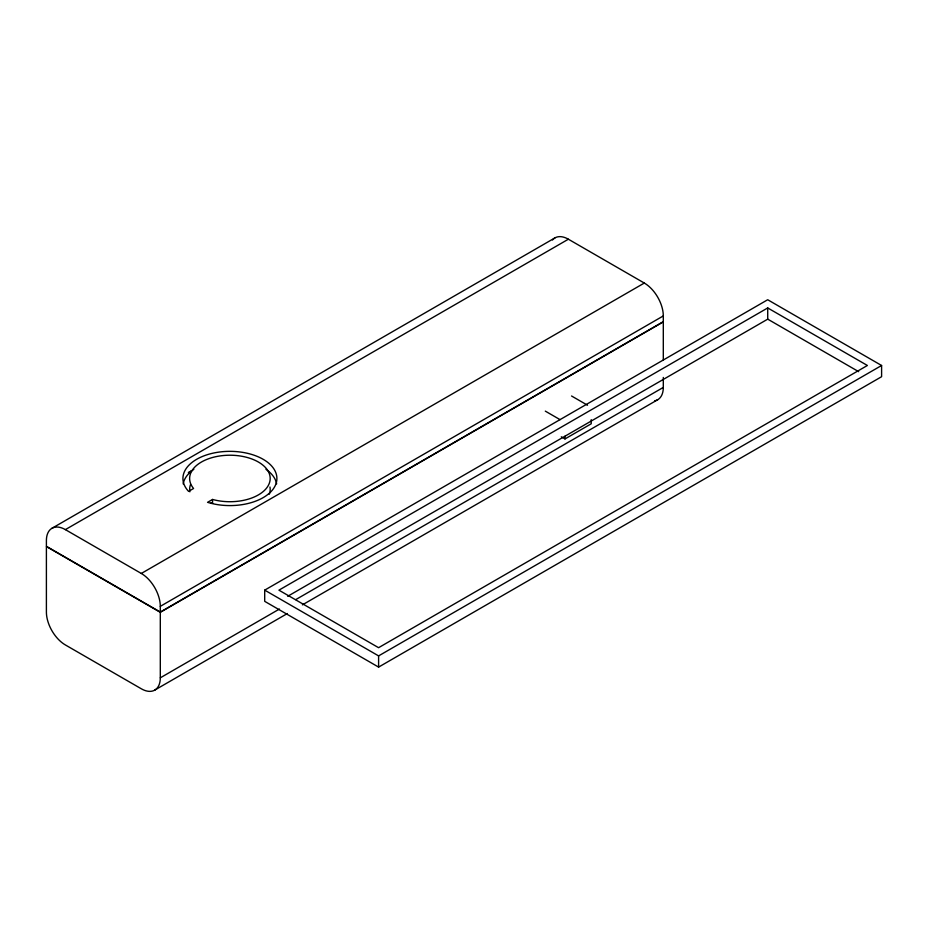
<?xml version="1.0" encoding="UTF-8"?>
<svg xmlns="http://www.w3.org/2000/svg" width="928" height="928" viewBox="0 0 928 928"><rect width="100%" height="100%" fill="white"/><g stroke="black" fill="none" stroke-linecap="round" stroke-linejoin="round"><path stroke-width="1.39" d="M51.956 528.287L554.956 237.893M65.378 529.621L568.377 239.215L644.31 283.052A26.842 15.498 60 0 1 663.3 315.938L663.3 321.656L160.3 612.062L46.4 546.302L46.4 540.583A26.842 15.498 60 0 1 65.378 529.621L141.311 573.458A26.842 15.498 60 0 1 160.3 606.344L160.3 612.062M188.454 472.514L190.959 471.064M188.454 472.758L190.959 471.308M212.558 499.45L207.57 502.326A46.98 27.121 0 0 0 276.254 482.931A46.98 27.121 0 0 0 222.186 451.716A46.98 27.121 0 0 0 188.581 491.376L193.569 488.488A40.264 23.246 0 0 1 223.95 455.474A40.264 23.246 0 0 1 269.735 481.91A40.264 23.246 0 0 1 212.558 499.45L212.558 503.312A40.264 23.246 0 0 1 211.05 502.872M141.311 573.458L644.31 283.052M160.3 606.344L663.3 315.938M279.467 609.023L160.3 677.823A26.842 15.498 60 0 1 141.311 688.785L65.378 644.948A26.842 15.498 60 0 1 46.4 612.062L46.4 546.546L160.3 612.306L663.3 321.9L663.3 360.354M264.7 590.138L767.7 299.744L881.6 365.493L881.6 376.698L378.601 667.104L264.7 601.344L264.7 590.138L378.601 655.899L881.6 365.493M767.723 307.945L278.922 590.162L378.578 647.698L867.39 365.481L767.723 307.945L767.723 319.151L287.692 596.298M561.301 436.81L564.99 438.932L591.229 423.794L591.229 419.676M295.765 599.604L663.3 387.417L663.3 377.452M154.732 690.107L287.367 613.536M302.389 604.87L657.732 399.713M767.723 319.151L858.667 371.652M571.544 395.989L587.528 405.223M545.304 411.127L560.071 419.653M564.99 436.195L564.99 438.932M378.601 655.899L378.601 667.104M160.3 612.306L160.3 677.823M269.967 487.026A40.264 23.246 0 0 1 269.329 494.195M189.857 491.828A40.264 23.246 0 0 1 190.495 484.671M552.496 239.969A26.842 15.498 60 0 1 568.377 239.215M183.176 483.894A46.98 27.121 0 0 1 193.836 469.313M265.976 469.313A46.98 27.121 0 0 1 276.637 483.894M663.3 387.417A26.842 15.498 60 0 1 654.704 400.803"/></g></svg>
